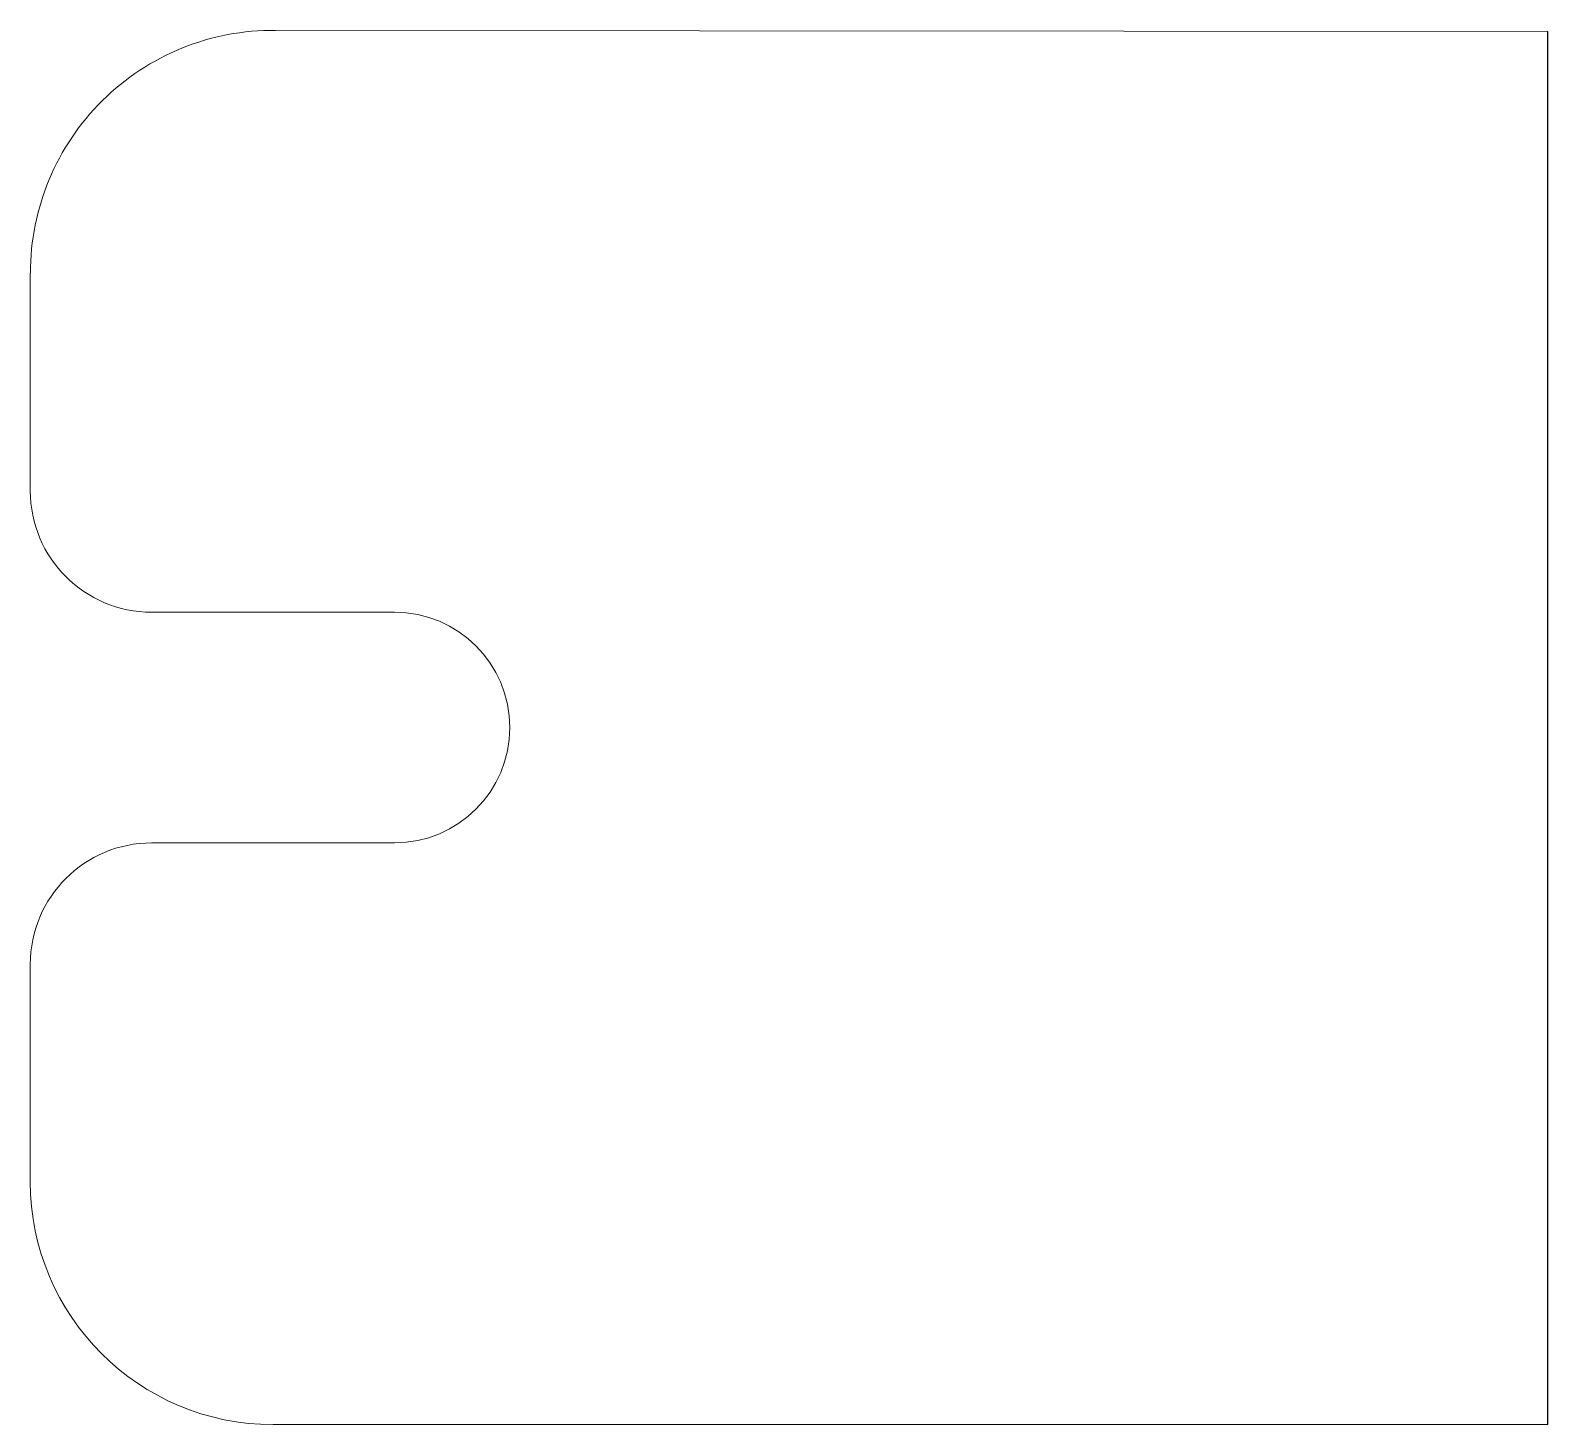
# Model space of a CAD drawing. Header units: millimetres. Extents: x -194 to -69, y 314 to 428.
import ezdxf

# ---------------------------------------------------------------- set-up
doc = ezdxf.new("R2010")
doc.units = ezdxf.units.MM

msp = doc.modelspace()

# ---------------------------------------------------------------- linework, layer by layer
at = {"color": 7, "linetype": 'Continuous', "lineweight": 15}
for p, q in [((-173.66, 428.42), (-68.85, 428.33)), ((-193.86, 408.42), (-193.86, 390.49)), ((-183.86, 380.49), (-163.86, 380.49)), ((-163.86, 361.49), (-183.86, 361.49)), ((-193.86, 351.49), (-193.86, 333.57)), ((-68.85, 313.57), (-173.86, 313.57))]:
    msp.add_line(p, q, dxfattribs=at)
msp.add_line((-68.85, 313.57), (-68.85, 428.33))
for centre, radius, start, end in [((-173.85, 408.42), 20, 89.4319, 179.998), ((-183.86, 390.49), 10, 180, 270), ((-163.86, 370.99), 9.5, 270, 90), ((-183.86, 351.49), 10, 90, 180), ((-173.86, 333.57), 20, 180, 270)]:
    msp.add_arc(centre, radius, start, end, dxfattribs=at)

doc.saveas('drawing.dxf')
